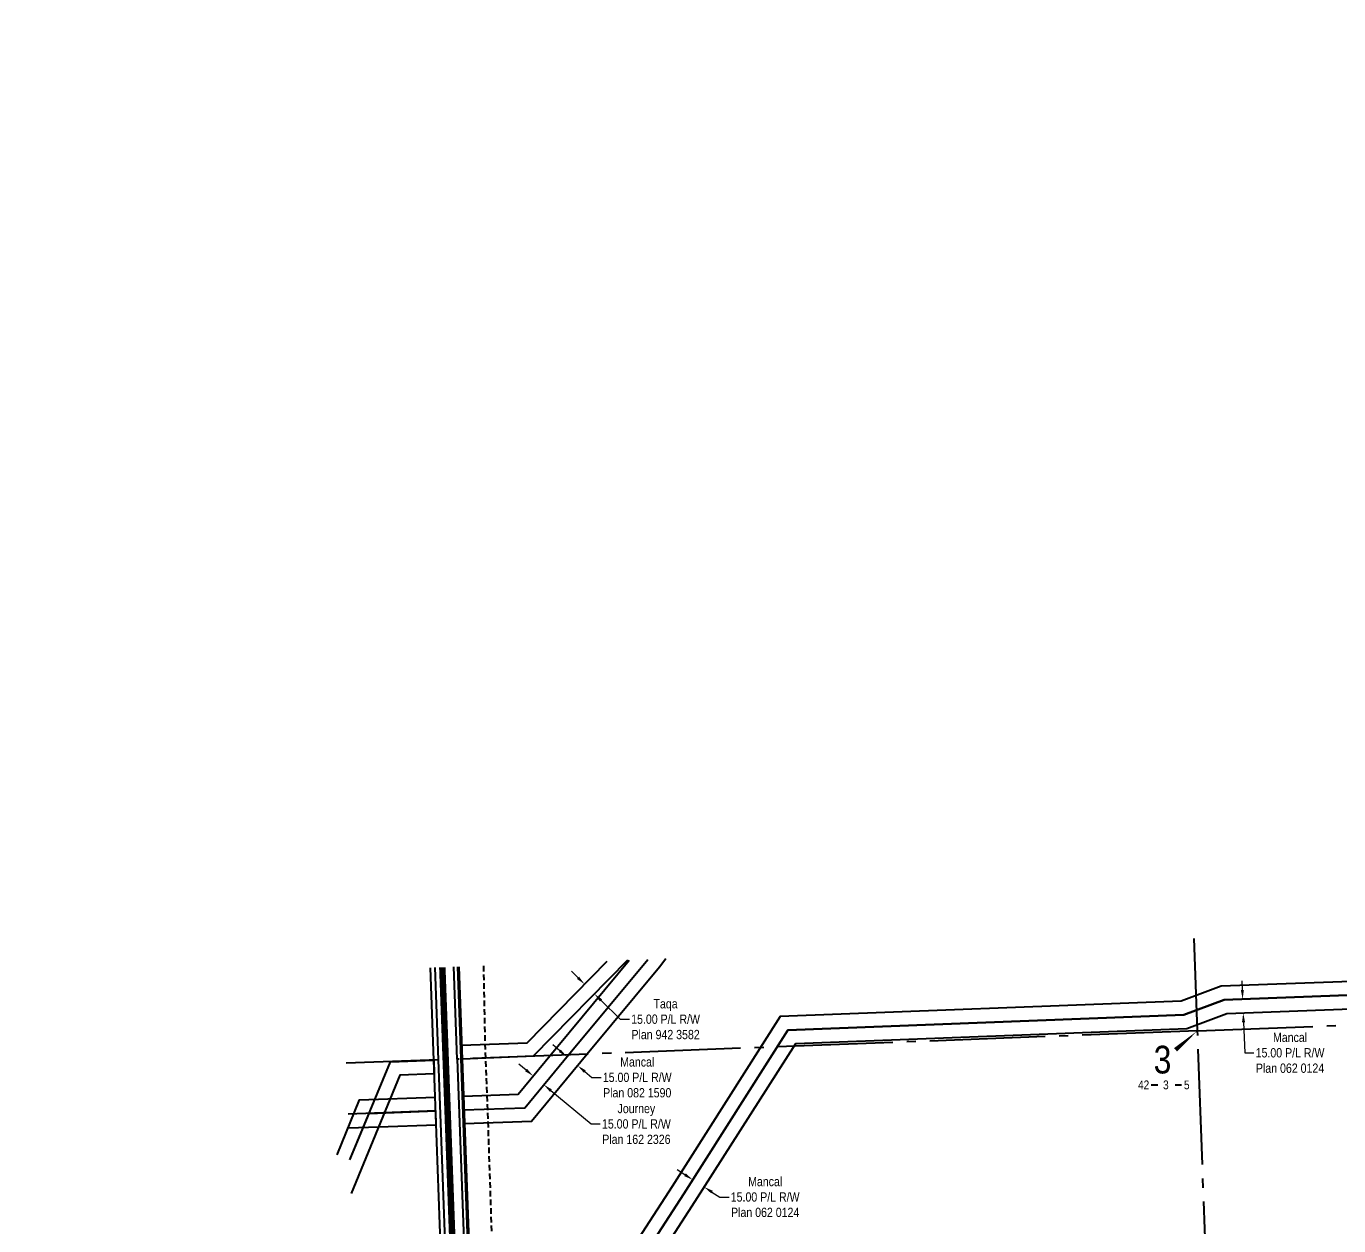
# Model space of a CAD drawing. Extents: x 670596 to 687743, y 5824540 to 5836613.
# Drawn here: x 678269 to 679690, y 5829612 to 5830911 of the extents above; entities that cross this region are included whole.
import ezdxf
from ezdxf.enums import TextEntityAlignment as Align

# ---------------------------------------------------------------- set-up
doc = ezdxf.new("R2010")
doc.units = 0
doc.header["$LTSCALE"] = 5
doc.header["$PDSIZE"] = 0.5
doc.linetypes.add('foc-QUARTERLINE', pattern=[33, 25, -3, 2, -3])
doc.linetypes.add('UG_PIPE', pattern=[1.875, 1.25, -0.625])
doc.layers.get('Defpoints').update_dxf_attribs({"color": 9})
for name, color, linetype in [('10', 1, 'Continuous'), ('9', 3, 'Continuous'), ('AS-PIPE-UG', 44, 'UG_PIPE'), ('AS-POWER', 104, 'foc-POWER'), ('AS-ROADS', 254, 'Continuous'), ('F-RW', 190, 'Continuous'), ('L-QSEC', 8, 'foc-QUARTERLINE'), ('L-SEC', 7, 'Continuous'), ('L-SECLBL', 7, 'Continuous'), ('L-TITLEDB', 4, 'Continuous')]:
    doc.layers.add(name, color=color, linetype=linetype)
doc.layers.add('F-RW-T', color=190, linetype='Continuous', lineweight=9)
doc.styles.add('80CG', font='ARIALN.TTF', dxfattribs={"height": 10})
doc.styles.add('80L', font='ARIALN.TTF', dxfattribs={"height": 10})
doc.styles.add('foc-LtypeFont', font='ARIALN.TTF', dxfattribs={"height": 7.35})
doc.styles.add('SIMPLEX', font='ARIALN.TTF')
doc.linetypes.add('foc-POWER', pattern='A,6,-1,["P",foc-LtypeFont,S=0.2,R=0,X=-0.625,Y=-0.75],-1.24,4', length=12.24)
doc.dimstyles.new('Compass 5 000', dxfattribs={"dimscale": 5, "dimtxt": 9, "dimasz": 2, "dimexe": 0.2, "dimexo": 0.0625, "dimgap": 0.5, "dimtad": 0, "dimtih": 1, "dimtoh": 1, "dimzin": 0, "dimdsep": 46, "dimtxsty": '80CG', "dimcen": 0.1, "dimse1": 1, "dimse2": 1, "dimclrd": 256, "dimclrt": 256, "dimaunit": 1, "dimadec": 4, "dimazin": 0, "dimtfac": 0.06, "dimtofl": 0, "dimtmove": 0, "dimatfit": 1, "dimfxl": 0.2, "dimtolj": 1, "dimtzin": 0, "dimlwd": -1, "dimarcsym": 0})

# ---------------------------------------------------------------- blocks, each defined once
blk = doc.blocks.new('L-SECLBL')
at = {"layer": '9', "color": 7}
for p, q in [((-5.1, -27.8), (-12.3, -27.8)), ((20.7, -27.8), (13.5, -27.8))]:
    blk.add_line(p, q, dxfattribs=at)
at = {"layer": '10', "color": 2, "style": 'SIMPLEX'}
blk.add_attdef('SEC', text='', height=30, dxfattribs=at).set_placement((0, 0), align=Align.MIDDLE)
at = {"layer": '10', "color": 5, "style": '80L'}
blk.add_attdef('TWP', text='', height=9.5, dxfattribs=at).set_placement((-14.4, -27.4), align=Align.MIDDLE_RIGHT)
blk.add_attdef('RGE', text='', height=9.5, dxfattribs=at).set_placement((3.6, -27.4), align=Align.MIDDLE_CENTER)
blk.add_attdef('MER', text='', height=9.5, dxfattribs=at).set_placement((23.2, -27.4), align=Align.MIDDLE_LEFT)
blk = doc.blocks.new('*D414')
at = {"layer": 'Defpoints', "color": 0, "transparency": 16777216}
for p in [(679002.8, 5829680.9), (679015.2, 5829673), (679003.3, 5829654.3)]:
    blk.add_point(p, dxfattribs=at)
at = {"layer": 'F-RW-T', "transparency": 16777216}
for p, q in [((678982.5, 5829667.6), (678974, 5829673)), ((679011.7, 5829648.9), (679020.2, 5829643.5)), ((679020.2, 5829643.5), (679030.2, 5829643.5))]:
    blk.add_line(p, q, dxfattribs=at)
for points in [[(678983.4, 5829669), (678981.6, 5829666.2), (678990.9, 5829662.2)], [(679012.6, 5829650.3), (679010.8, 5829647.5), (679003.3, 5829654.3)]]:
    blk.add_solid(points, dxfattribs=at)
at = {"layer": 'F-RW-T', "transparency": 16777216, "insert": (679069.3, 5829643.5), "char_height": 10, "attachment_point": 5, "style": '80CG'}
blk.add_mtext('\\A1;Mancal\\P15.00 P/L R/W\\PPlan 062 0124', dxfattribs=at)
blk = doc.blocks.new('*D416')
at = {"layer": 'Defpoints', "color": 0, "transparency": 16777216}
for p in [(678866.3, 5829785.7), (678827, 5829761.9), (678838.6, 5829752.2)]:
    blk.add_point(p, dxfattribs=at)
at = {"layer": 'F-RW-T', "transparency": 16777216}
for p, q in [((678847, 5829801.7), (678839.3, 5829808.1)), ((678874, 5829779.3), (678881.7, 5829773)), ((678881.7, 5829773), (678891.7, 5829773))]:
    blk.add_line(p, q, dxfattribs=at)
for points in [[(678848.1, 5829803), (678846, 5829800.5), (678854.7, 5829795.4)], [(678875.1, 5829780.6), (678873, 5829778.1), (678866.3, 5829785.7)]]:
    blk.add_solid(points, dxfattribs=at)
at = {"layer": 'F-RW-T', "transparency": 16777216, "insert": (678930.8, 5829773), "char_height": 10, "attachment_point": 5, "style": '80CG'}
blk.add_mtext('\\A1;Mancal\\P15.00 P/L R/W\\PPlan 082 1590', dxfattribs=at)
blk = doc.blocks.new('*D417')
at = {"layer": 'Defpoints', "color": 0, "transparency": 16777216}
for p in [(678873.8, 5829873.9), (678843.5, 5829843), (678854.1, 5829832.5)]:
    blk.add_point(p, dxfattribs=at)
at = {"layer": 'F-RW-T', "transparency": 16777216}
for p, q in [((678866.7, 5829880.9), (678859.5, 5829887.9)), ((678891.6, 5829856.4), (678912.4, 5829836)), ((678912.4, 5829836), (678922.4, 5829836))]:
    blk.add_line(p, q, dxfattribs=at)
for points in [[(678867.8, 5829882.1), (678865.5, 5829879.7), (678873.8, 5829873.9)], [(678892.8, 5829857.6), (678890.4, 5829855.2), (678884.4, 5829863.4)]]:
    blk.add_solid(points, dxfattribs=at)
at = {"layer": 'F-RW-T', "transparency": 16777216, "insert": (678961.5, 5829836), "char_height": 10, "attachment_point": 5, "style": '80CG'}
blk.add_mtext('\\A1;Taqa\\P15.00 P/L R/W\\PPlan 942 3582', dxfattribs=at)
blk = doc.blocks.new('*D418')
at = {"layer": 'Defpoints', "color": 0, "transparency": 16777216}
for p in [(679657.1, 5829860.3), (679586.8, 5829842.7), (679657.6, 5829845.4)]:
    blk.add_point(p, dxfattribs=at)
at = {"layer": 'F-RW-T', "transparency": 16777216}
for p, q in [((679585.9, 5829867.7), (679585.5, 5829877.7)), ((679587.2, 5829832.7), (679588.4, 5829799.6)), ((679588.4, 5829799.6), (679598.4, 5829799.6))]:
    blk.add_line(p, q, dxfattribs=at)
for points in [[(679587.5, 5829867.7), (679584.2, 5829867.6), (679586.2, 5829857.7)], [(679588.8, 5829832.8), (679585.5, 5829832.7), (679586.8, 5829842.7)]]:
    blk.add_solid(points, dxfattribs=at)
at = {"layer": 'F-RW-T', "transparency": 16777216, "insert": (679637.5, 5829799.6), "char_height": 10, "attachment_point": 5, "style": '80CG'}
blk.add_mtext('\\A1;Mancal\\P15.00 P/L R/W\\PPlan 062 0124', dxfattribs=at)
blk = doc.blocks.new('*D481')
at = {"layer": 'Defpoints', "color": 0, "transparency": 16777216}
for p in [(678805.4, 5829759.3), (678829.7, 5829765.1), (678817, 5829749.7)]:
    blk.add_point(p, dxfattribs=at)
at = {"layer": 'F-RW-T', "transparency": 16777216}
for p, q in [((678810.4, 5829781), (678802.7, 5829787.4)), ((678837.4, 5829758.7), (678880.8, 5829722.6)), ((678880.8, 5829722.6), (678890.8, 5829722.6))]:
    blk.add_line(p, q, dxfattribs=at)
for points in [[(678811.5, 5829782.3), (678809.4, 5829779.7), (678818.1, 5829774.6)], [(678838.4, 5829760), (678836.3, 5829757.4), (678829.7, 5829765.1)]]:
    blk.add_solid(points, dxfattribs=at)
at = {"layer": 'F-RW-T', "transparency": 16777216, "insert": (678929.9, 5829722.6), "char_height": 10, "attachment_point": 5, "style": '80CG'}
blk.add_mtext('\\A1;Journey\\P15.00 P/L R/W\\PPlan 162 2326', dxfattribs=at)

msp = doc.modelspace()

# ---------------------------------------------------------------- hatches: boundary and pattern name
at = {"layer": 'AS-ROADS'}
h = msp.add_hatch(color=256, dxfattribs=at)
h.dxf.hatch_style = 1
h.paths.add_polyline_path([(682678.285, 5832378.284), (682679.237, 5832371.44), (682678.476, 5832368.778), (682676.859, 5832365.926), (682687.322, 5832365.831), (682684.183, 5832370.964), (682682.661, 5832374.577), (682682.566, 5832377.333), (682682.566, 5832379.045)], flags=16)
h.paths.add_polyline_path([(681464.565, 5832333.37), (681471.954, 5832333.222), (681472.545, 5832327.019), (681474.319, 5832324.36), (681475.206, 5832323.326), (681461.314, 5832321.997), (681462.939, 5832325.394), (681463.974, 5832328.2), (681464.252, 5832330.272), (681464.542, 5832331.722)], flags=16)
h.paths.add_polyline_path([(681048.14, 5832317.983), (681052.253, 5832311.083), (681052.694, 5832307.12), (681062.388, 5832306.826), (681060.185, 5832312.404), (681056.954, 5832317.249), (681056.66, 5832320.038)], flags=16)
edge = h.paths.add_edge_path()
edge.add_line((683515.178, 5832287.041), (683508.934, 5832397.566))
edge.add_line((677284.424, 5825051.076), (677268.886, 5825051.076))

# ---------------------------------------------------------------- linework, layer by layer
at = {"layer": 'AS-PIPE-UG', "flags": 128}
msp.add_lwpolyline([(678764.309, 5829893.848), (678766.128, 5829800.605), (678768.339, 5829746.843), (678776.207, 5829510.384), (678788.356, 5829201.483), (678792.118, 5829071.741), (678798.342, 5829057.874), (678811.293, 5829052.241), (679068.094, 5829083.091), (679109.922, 5829081.405), (679113.563, 5829070.404)], dxfattribs=at)
at = {"layer": 'AS-POWER', "flags": 128}
msp.add_lwpolyline([(678792.838, 5828064.275), (678790.312, 5828185.136), (678777.534, 5828852.507), (678775.438, 5828953.751), (678774.503, 5828993.023), (678768.924, 5829009.882), (678765.642, 5829096.772), (678736.544, 5829892.778)], dxfattribs=at)
at = {"layer": 'AS-ROADS', "const_width": 6.999, "flags": 128}
msp.add_lwpolyline([(678772.46, 5828063.511), (678753.426, 5828976.839), (678719.807, 5829892.133)], dxfattribs=at)
at = {"layer": 'F-RW', "flags": 128}
for points in [[(678920.249, 5829899.856), (678818.107, 5829795.859), (678741.125, 5829792.859), (678740.579, 5829807.844), (678811.649, 5829810.559), (678898.43, 5829899.015)], [(678742.599, 5829752.757), (678801.767, 5829754.888), (678844.872, 5829806.905), (678922.115, 5829899.928)], [(678961.899, 5829901.461), (678954.833, 5829892.375), (678876.61, 5829798.104), (678816.29, 5829725.388), (678743.7, 5829722.78), (678743.142, 5829737.786), (678809.029, 5829740.145), (678856.415, 5829797.329), (678942.254, 5829900.704)], [(678743.15, 5829737.769), (678809.026, 5829740.141), (678856.415, 5829797.329), (678942.254, 5829900.704)], [(678619.686, 5829683.601), (678663.583, 5829790.046), (678710.63, 5829791.808), (678711.122, 5829776.826), (678673.711, 5829775.451), (678621.02, 5829647.433)], [(678605.821, 5829689.319), (678630.314, 5829748.713), (678712.082, 5829751.658), (678712.107, 5829751.659)], [(678618.408, 5829718.276), (678650.659, 5829719.445), (678713.182, 5829721.676), (678712.622, 5829736.67), (678617.856, 5829733.256)], [(678619.686, 5829683.601), (678640.5, 5829734.072)], [(678640.5, 5829734.072), (678712.622, 5829736.67), (678712.658, 5829736.671)]]:
    msp.add_lwpolyline(points, dxfattribs=at)
for points in [[(678756.93, 5829363.401), (678798.738, 5829364.905), (678981.164, 5829646.861), (679094.001, 5829824.229), (679522.652, 5829840.694), (679566.043, 5829856.911), (679880.535, 5829868.723), (679883.204, 5829789.55), (679898.194, 5829790.102), (679895.052, 5829883.514), (679563.082, 5829871.78), (679519.669, 5829855.594), (679085.601, 5829838.896), (678968.54, 5829654.969), (678790.409, 5829379.621), (678756.382, 5829378.374)], [(678757.489, 5829348.392), (678807.204, 5829350.228), (678993.591, 5829639.058), (679102.422, 5829809.56), (679525.647, 5829825.809), (679569.013, 5829842.04), (679896.036, 5829854.315), (680338.354, 5829870.919), (680337.81, 5829885.904), (679880.535, 5829868.723), (679566.043, 5829856.911), (679522.652, 5829840.694), (679094.001, 5829824.229), (678981.164, 5829646.861), (678798.738, 5829364.905), (678756.93, 5829363.401)]]:
    msp.add_lwpolyline(points, close=True, dxfattribs=at)
at = {"layer": 'L-QSEC', "flags": 128}
for points in [[(679537.328, 5829823.569), (679533.687, 5829923.49)], [(679537.328, 5829823.569), (680338.988, 5829853.924)], [(679537.328, 5829823.569), (678735.923, 5829792.669)], [(679567.072, 5829019.039), (679537.328, 5829823.569)], [(678715.749, 5829791.915), (678615.828, 5829788.262)]]:
    msp.add_lwpolyline(points, dxfattribs=at)
at = {"layer": 'L-SEC', "flags": 128}
for points in [[(678715.749, 5829791.915), (678712.065, 5829891.835)], [(678735.923, 5829792.669), (678732.247, 5829892.612)], [(678745.397, 5828987.77), (678715.749, 5829791.915)], [(678735.923, 5829792.669), (678765.5, 5828988.545)]]:
    msp.add_lwpolyline(points, dxfattribs=at)
at = {"layer": 'L-SECLBL', "flags": 128}
msp.add_lwpolyline([(679537.328, 5829823.569, 0, 4.999, 0), (679513.586, 5829802.869, 0, 0, 0)], format="xyseb", dxfattribs=at)
at = {"layer": 'L-TITLEDB', "flags": 128}
for points in [[(678710.63, 5829791.808), (678706.997, 5829891.64)], [(678737.519, 5829892.816), (678741.125, 5829792.859)], [(678740.024, 5828992.736), (678710.63, 5829791.808)], [(678741.125, 5829792.859), (678770.482, 5828993.9)]]:
    msp.add_lwpolyline(points, dxfattribs=at)

# ---------------------------------------------------------------- block references
at = {"layer": 'L-SECLBL', "xscale": 0.999876, "yscale": 0.999876, "zscale": 0.999876}
msp.add_blockref('L-SECLBL', (679499.465, 5829792.293), dxfattribs=at).add_auto_attribs({'SEC': '3', 'TWP': '42', 'RGE': '3', 'MER': '5'})

# ---------------------------------------------------------------- dimensions: what is measured, and where the dimension line sits
at = {"layer": 'F-RW-T'}
for base, p1, p2, angle, text, picture, middle in [((678873.789, 5829873.899), (678854.133, 5829832.539), (678843.473, 5829842.997), 135.547669, 'Taqa\\P15.00 P/L R/W\\PPlan 942 3582', '*D417', (678961.505, 5829836.001)), ((679586.806, 5829842.708), (679657.052, 5829860.329), (679657.613, 5829845.366), 272.14974, 'Mancal\\P15.00 P/L R/W\\PPlan 062 0124', '*D418', (679637.511, 5829799.564)), ((678866.343, 5829785.728), (678826.967, 5829761.867), (678838.567, 5829752.244), 320.323541, 'Mancal\\P15.00 P/L R/W\\PPlan 082 1590', '*D416', (678930.822, 5829772.959)), ((678829.667, 5829765.051), (678805.404, 5829759.277), (678816.952, 5829749.707), 320.352753, 'Journey\\P15.00 P/L R/W\\PPlan 162 2326', '*D481', (678929.926, 5829722.645))]:
    dim = msp.add_linear_dim(base=base, p1=p1, p2=p2, angle=angle, text=text, dimstyle='Compass 5 000', dxfattribs=at)
    dim.commit()
    dim.dimension.update_dxf_attribs({"geometry": picture, "text_midpoint": middle, "dimtype": 161})
dim = msp.add_aligned_dim(p1=(679002.817, 5829680.884), p2=(679015.231, 5829672.96), distance=-22.147, text='Mancal\\P15.00 P/L R/W\\PPlan 062 0124', dimstyle='Compass 5 000', dxfattribs=at)
dim.commit()
dim.dimension.update_dxf_attribs({"geometry": '*D414', "text_midpoint": (679069.259, 5829643.531)})

doc.saveas('drawing.dxf')
